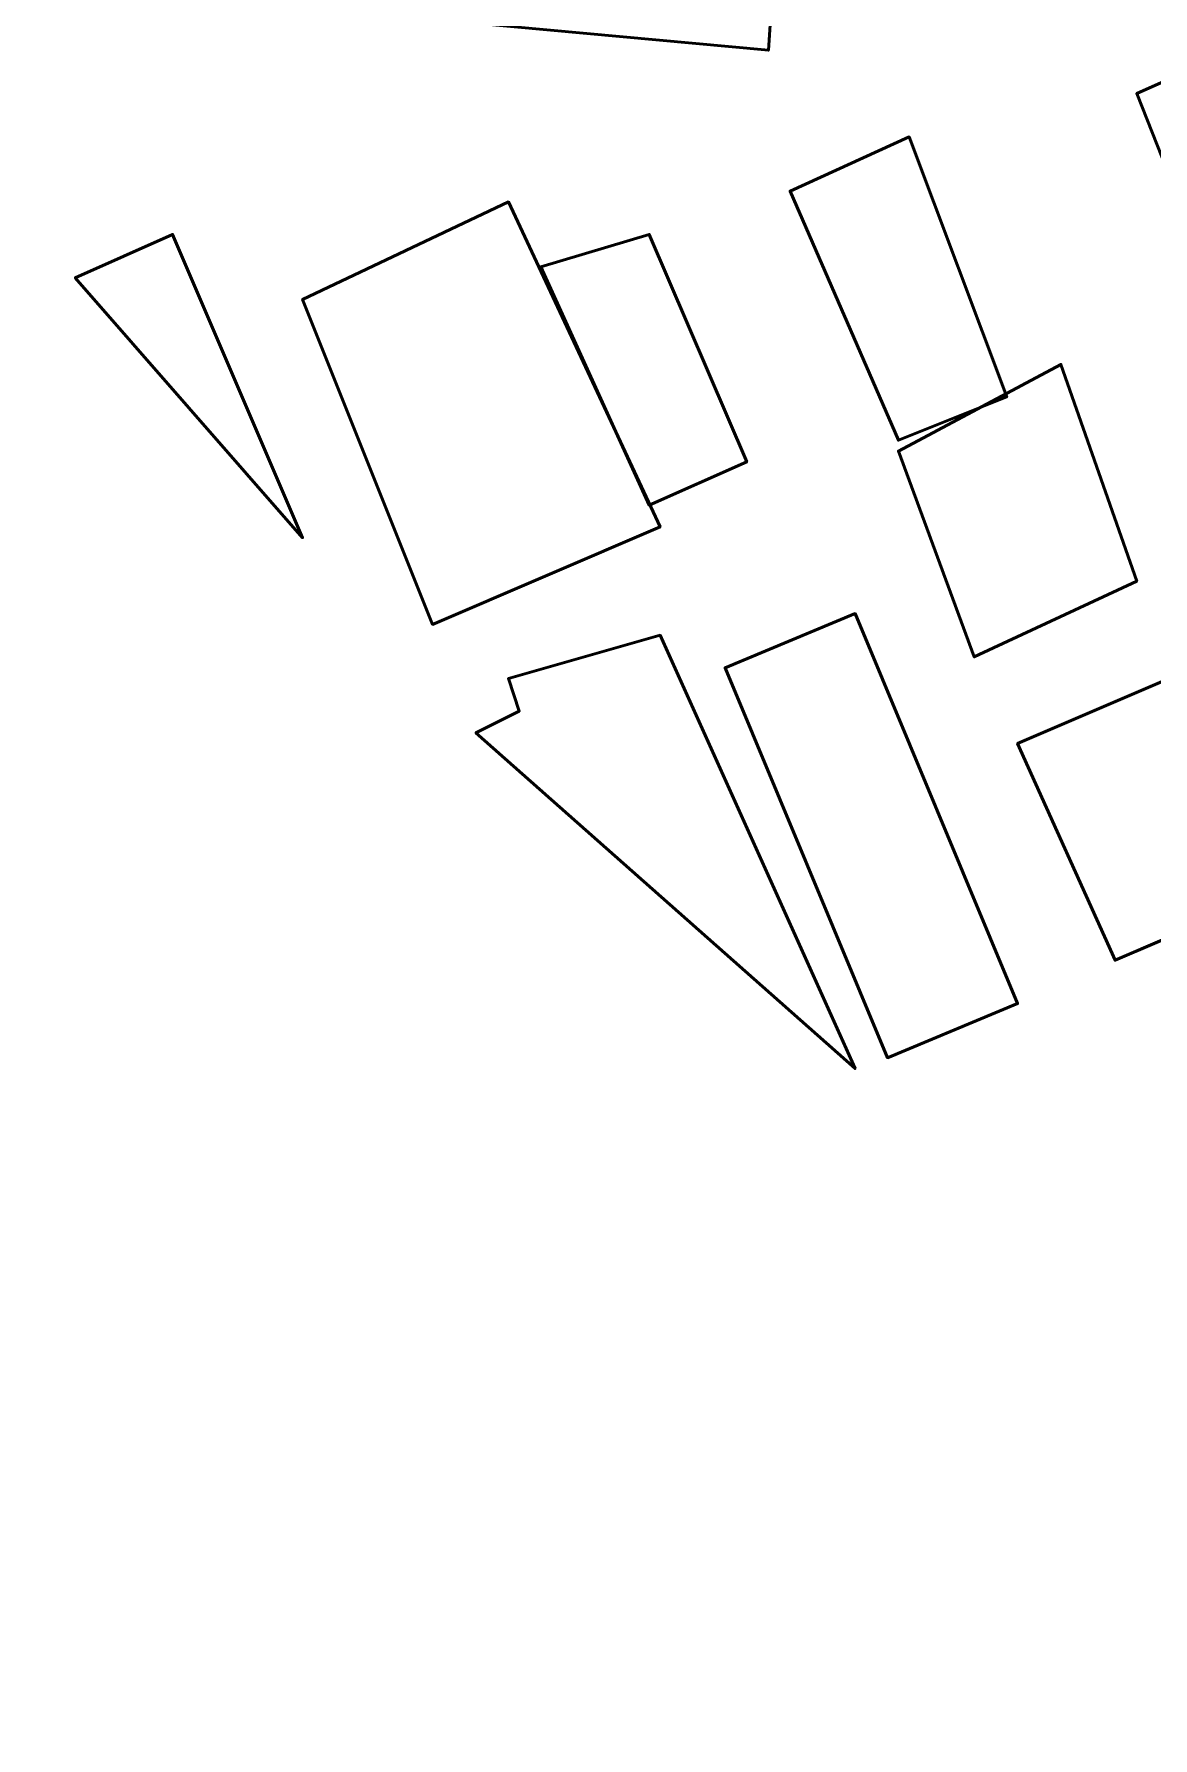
# Model space of a CAD drawing. Header units: metres. Extents: x -246 to 254, y -250 to 250.
# Drawn here: x -164.4 to -112.8, y -188.9 to -110.2 of the extents above; entities that cross this region are included whole.
import ezdxf

# ---------------------------------------------------------------- set-up
doc = ezdxf.new("R2010")
doc.units = ezdxf.units.M
doc.header["$LTSCALE"] = 5.08
doc.layers.add('一般', color=7, linetype='Continuous', lineweight=5)

# ---------------------------------------------------------------- blocks, each defined once
blk = doc.blocks.new('市街地地図 (3D)')
at = {"layer": '一般', "color": 31, "linetype": 'Continuous', "lineweight": 50}
for points, invisible_edges in [([(-183, -66, 6), (-184, -73, 6), (-157, -75.5, 6), (-156.5, -68, 6)], 8), ([(-183, -66), (-184, -73), (-157, -75.5), (-156.5, -68)], 8), ([(-140, -77.5, 11), (-131.5, -99, 11), (-126.5, -97, 11), (-135.5, -75.5, 11)], 8), ([(-140, -77.5), (-131.5, -99), (-126.5, -97), (-135.5, -75.5)], 8), ([(-156, -82, 7.5), (-151, -93.5, 7.5), (-146, -91.5, 7.5), (-150.5, -79.5, 7.5)], 8), ([(-156, -82), (-151, -93.5), (-146, -91.5), (-150.5, -79.5)], 8), ([(-178.5, -87, 6), (-172.5, -102, 6), (-162, -97.5, 6), (-169, -82.5, 6)], 8), ([(-178.5, -87), (-172.5, -102), (-162, -97.5), (-169, -82.5)], 8), ([(-189, -86, 5.4), (-178.5, -98, 5.4), (-184.5, -84, 5.4)], 8), ([(-189, -86), (-178.5, -98), (-184.5, -84)], 8), ([(-167.5, -85.5, 4.5), (-162.5, -96.5, 4.5), (-158, -94.5, 4.5), (-162.5, -84, 4.5)], 8), ([(-167.5, -85.5), (-162.5, -96.5), (-158, -94.5), (-162.5, -84)], 8), ([(-151, -94, 6), (-147.5, -103.5, 6), (-140, -100, 6), (-143.5, -90, 6)], 8), ([(-151, -94), (-147.5, -103.5), (-140, -100), (-143.5, -90)], 8), ([(-159, -104, 6), (-151.5, -122, 6), (-145.5, -119.5, 6), (-153, -101.5, 6)], 8), ([(-159, -104), (-151.5, -122), (-145.5, -119.5), (-153, -101.5)], 8), ([(-162, -102.5, 4.2), (-169, -104.5, 4.2), (-168.5, -106, 4.2), (-162, -102.5, 4.2)], 12), ([(-162, -102.5), (-169, -104.5), (-168.5, -106), (-162, -102.5)], 12), ([(-168.5, -106, 4.2), (-153, -122.5, 4.2), (-162, -102.5, 4.2), (-168.5, -106, 4.2)], 13), ([(-168.5, -106), (-153, -122.5), (-162, -102.5), (-168.5, -106)], 13), ([(-145.5, -107.5, 9), (-141, -117.5, 9), (-134, -114.5, 9), (-138.5, -104.5, 9)], 8), ([(-145.5, -107.5), (-141, -117.5), (-134, -114.5), (-138.5, -104.5)], 8), ([(-168.5, -106, 4.2), (-170.5, -107, 4.2), (-153, -122.5, 4.2), (-168.5, -106, 4.2)], 12), ([(-168.5, -106), (-170.5, -107), (-153, -122.5), (-168.5, -106)], 12)]:
    blk.add_3dface(points, dxfattribs=dict(at, invisible_edges=invisible_edges))
for points in [[(-157, -75.5), (-157, -75.5, 6), (-156.5, -68, 6), (-156.5, -68)], [(-184, -73), (-184, -73, 6), (-157, -75.5, 6), (-157, -75.5)], [(-135.5, -75.5), (-135.5, -75.5, 11), (-140, -77.5, 11), (-140, -77.5)], [(-140, -77.5), (-140, -77.5, 11), (-131.5, -99, 11), (-131.5, -99)], [(-150.5, -79.5), (-150.5, -79.5, 7.5), (-156, -82, 7.5), (-156, -82)], [(-146, -91.5), (-146, -91.5, 7.5), (-150.5, -79.5, 7.5), (-150.5, -79.5)], [(-169, -82.5), (-169, -82.5, 6), (-178.5, -87, 6), (-178.5, -87)], [(-162, -97.5), (-162, -97.5, 6), (-169, -82.5, 6), (-169, -82.5)], [(-156, -82), (-156, -82, 7.5), (-151, -93.5, 7.5), (-151, -93.5)], [(-184.5, -84), (-184.5, -84, 5.4), (-189, -86, 5.4), (-189, -86)], [(-178.5, -98), (-178.5, -98, 5.4), (-184.5, -84, 5.4), (-184.5, -84)], [(-162.5, -84), (-162.5, -84, 4.5), (-167.5, -85.5, 4.5), (-167.5, -85.5)], [(-158, -94.5), (-158, -94.5, 4.5), (-162.5, -84, 4.5), (-162.5, -84)], [(-167.5, -85.5), (-167.5, -85.5, 4.5), (-162.5, -96.5, 4.5), (-162.5, -96.5)], [(-189, -86), (-189, -86, 5.4), (-178.5, -98, 5.4), (-178.5, -98)], [(-178.5, -87), (-178.5, -87, 6), (-172.5, -102, 6), (-172.5, -102)], [(-143.5, -90), (-143.5, -90, 6), (-151, -94, 6), (-151, -94)], [(-140, -100), (-140, -100, 6), (-143.5, -90, 6), (-143.5, -90)], [(-151, -93.5), (-151, -93.5, 7.5), (-146, -91.5, 7.5), (-146, -91.5)], [(-151, -94), (-151, -94, 6), (-147.5, -103.5, 6), (-147.5, -103.5)], [(-162.5, -96.5), (-162.5, -96.5, 4.5), (-158, -94.5, 4.5), (-158, -94.5)], [(-172.5, -102), (-172.5, -102, 6), (-162, -97.5, 6), (-162, -97.5)], [(-147.5, -103.5), (-147.5, -103.5, 6), (-140, -100, 6), (-140, -100)], [(-153, -101.5), (-153, -101.5, 6), (-159, -104, 6), (-159, -104)], [(-145.5, -119.5), (-145.5, -119.5, 6), (-153, -101.5, 6), (-153, -101.5)], [(-169, -104.5), (-169, -104.5, 4.2), (-162, -102.5, 4.2), (-162, -102.5)], [(-162, -102.5), (-162, -102.5, 4.2), (-153, -122.5, 4.2), (-153, -122.5)], [(-168.5, -106), (-168.5, -106, 4.2), (-169, -104.5, 4.2), (-169, -104.5)], [(-159, -104), (-159, -104, 6), (-151.5, -122, 6), (-151.5, -122)], [(-138.5, -104.5), (-138.5, -104.5, 9), (-145.5, -107.5, 9), (-145.5, -107.5)], [(-170.5, -107), (-170.5, -107, 4.2), (-168.5, -106, 4.2), (-168.5, -106)], [(-153, -122.5), (-153, -122.5, 4.2), (-170.5, -107, 4.2), (-170.5, -107)], [(-145.5, -107.5), (-145.5, -107.5, 9), (-141, -117.5, 9), (-141, -117.5)], [(-141, -117.5), (-141, -117.5, 9), (-134, -114.5, 9), (-134, -114.5)], [(-151.5, -122), (-151.5, -122, 6), (-145.5, -119.5, 6), (-145.5, -119.5)]]:
    blk.add_3dface(points, dxfattribs=at)
blk = doc.blocks.new('アーケイド (3D)')
at = {"layer": '一般', "color": 1}
blk.add_blockref('市街地地図 (3D)', (0, 0), dxfattribs=at)
blk = doc.blocks.new('敷地 (3D)')
at = {"layer": '一般', "color": 19, "linetype": 'Continuous', "lineweight": 50}
for points in [[(-272.5, 285.5, 0.1), (227.5, 285.5, 0.1), (227.5, -214.5, 0.1), (-272.5, -214.5, 0.1)], [(-272.5, 285.5), (227.5, 285.5), (227.5, -214.5), (-272.5, -214.5)]]:
    blk.add_3dface(points, dxfattribs=at)
blk = doc.blocks.new('高層建築・集合住宅 (3D)')
at = {"layer": '一般', "color": 7}
for name, p in [('敷地 (3D)', (0, 0)), ('アーケイド (3D)', (0, 0, 2.4)), ('市街地地図 (3D)', (0, 0))]:
    blk.add_blockref(name, p, dxfattribs=at)
at = {"layer": '一般', "color": 1}
for name, p in [('アーケイド (3D)', (0, 0, 2.4)), ('市街地地図 (3D)', (0, 0)), ('アーケイド (3D)', (0, 0, 2.4)), ('市街地地図 (3D)', (0, 0))]:
    blk.add_blockref(name, p, dxfattribs=at)
at = {"layer": '一般', "color": 31}
for name, p in [('アーケイド (3D)', (0, 0, 2.4)), ('市街地地図 (3D)', (0, 0))]:
    blk.add_blockref(name, p, dxfattribs=at)

msp = doc.modelspace()

# ---------------------------------------------------------------- block references
at = {"layer": '一般', "color": 7}
for name, p in [('高層建築・集合住宅 (3D)', (26.5, -35.5)), ('アーケイド (3D)', (26.5, -35.5, 2.4)), ('市街地地図 (3D)', (26.5, -35.5))]:
    msp.add_blockref(name, p, dxfattribs=at)

doc.saveas('drawing.dxf')
